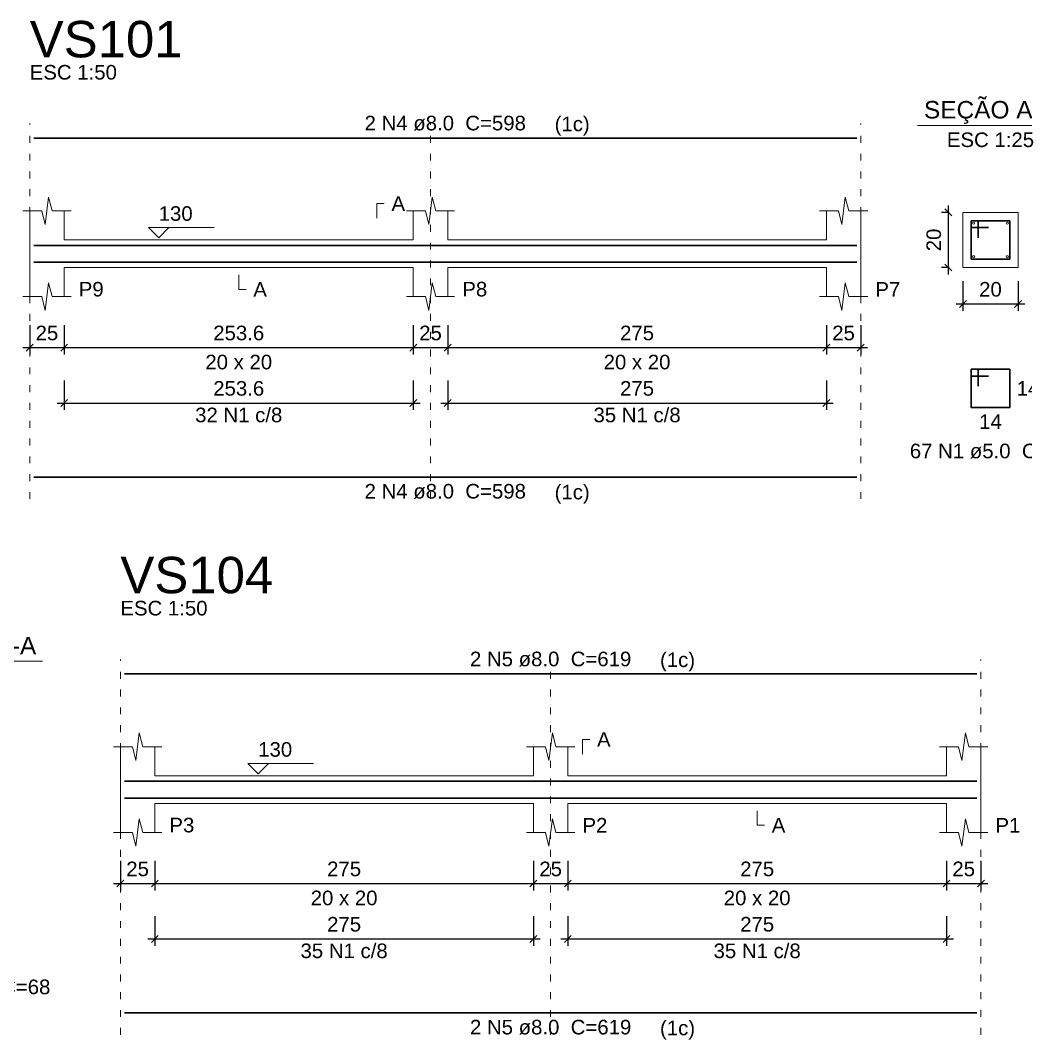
# Model space of a CAD drawing. Header units: millimetres. Extents: x 7 to 580, y -90 to 91.
# Drawn here: x 525.52 to 540.13, y -58.7 to -43.89 of the extents above; entities that cross this region are included whole.
import ezdxf

# ---------------------------------------------------------------- set-up
doc = ezdxf.new("R2010")
doc.units = ezdxf.units.MM
doc.linetypes.add('DOT2', pattern=[3.175, 0, -3.175])
for name, color, linetype, lineweight in [('DT-Barras na forma', 2, 'Continuous', 30), ('DT-Barras no corte', 5, 'Continuous', 5), ('DT-Barras rebatidas', 2, 'Continuous', 30), ('DT-Cotas', 9, 'Continuous', 5), ('DT-Forma', 5, 'Continuous', 5), ('DT-Pontilhado', 9, 'DOT2', 5), ('DT-Textos', 7, 'Continuous', 5), ('DT-Título', 3, 'Continuous', 20)]:
    doc.layers.add(name, color=color, linetype=linetype, lineweight=lineweight)
doc.styles.add('Arial', font='arial.ttf')
doc.styles.get("Standard").update_dxf_attribs({"font": 'arial.ttf'})
doc.dimstyles.new('UM_25.000000', dxfattribs={"dimtxt": 0.18, "dimasz": 0.1, "dimexe": 0.1, "dimexo": 0.2, "dimgap": 0, "dimtad": 1, "dimtih": 1, "dimtoh": 1, "dimdec": 1, "dimlfac": 25, "dimzin": 0, "dimdsep": 46, "dimtxsty": 'Standard', "dimblk": 'CLOSED', "dimblk1": 'CLOSED', "dimblk2": 'CLOSED', "dimcen": 0.09, "dimdle": 0.1, "dimadec": 1, "dimazin": 2, "dimtfac": 1, "dimtdec": 4, "dimtofl": 0, "dimtmove": 0, "dimatfit": 3, "dimldrblk": 'CLOSED', "dimfxl": 1, "dimtolj": 1, "dimarcsym": 0})
doc.dimstyles.new('UM_50.000000', dxfattribs={"dimtxt": 0.18, "dimasz": 0.1, "dimexe": 0.1, "dimexo": 0.2, "dimgap": 0, "dimtad": 1, "dimtih": 1, "dimtoh": 1, "dimdec": 1, "dimlfac": 50, "dimzin": 0, "dimdsep": 46, "dimtxsty": 'Standard', "dimblk": 'CLOSED', "dimblk1": 'CLOSED', "dimblk2": 'CLOSED', "dimcen": 0.09, "dimdle": 0.1, "dimadec": 1, "dimazin": 2, "dimtfac": 1, "dimtdec": 4, "dimtofl": 0, "dimtmove": 0, "dimatfit": 3, "dimldrblk": 'CLOSED', "dimfxl": 1, "dimtolj": 1, "dimarcsym": 0})

# ---------------------------------------------------------------- blocks, each defined once
blk = doc.blocks.new('_OBLIQUE')
at = {"color": 0, "linetype": 'ByBlock', "lineweight": -2}
blk.add_line((-0.5, -0.5), (0.5, 0.5), dxfattribs=at)
blk = doc.blocks.new('*D538')
at = {"layer": 'Defpoints', "color": 0, "transparency": 16777216}
for p in [(525.66, -48.12), (526.16, -48.12), (526.16, -48.649)]:
    blk.add_point(p, dxfattribs=at)
at = {"layer": 'DT-Cotas', "color": 0, "lineweight": -2, "transparency": 16777216}
for p, q in [((525.66, -48.32), (525.66, -48.749)), ((526.16, -48.32), (526.16, -48.749)), ((525.56, -48.649), (526.26, -48.649))]:
    blk.add_line(p, q, dxfattribs=at)
at = {"layer": 'DT-Cotas', "color": 0, "lineweight": -2, "transparency": 16777216, "xscale": 0.1, "yscale": 0.1, "zscale": 0.1, "rotation": 180}
blk.add_blockref('_OBLIQUE', (525.66, -48.649), dxfattribs=at)
at = {"layer": 'DT-Cotas', "color": 0, "lineweight": -2, "transparency": 16777216, "xscale": 0.1, "yscale": 0.1, "zscale": 0.1}
blk.add_blockref('_OBLIQUE', (526.16, -48.649), dxfattribs=at)
at = {"layer": 'DT-Cotas', "transparency": 16777216, "insert": (525.91, -48.437), "char_height": 0.2118, "attachment_point": 5, "rotation": 0.0057, "style": 'Arial'}
blk.add_mtext('\\A1;25', dxfattribs=at)
blk = doc.blocks.new('*D539')
at = {"layer": 'Defpoints', "color": 0, "transparency": 16777216}
for p in [(526.16, -48.12), (531.232, -48.12), (531.232, -48.649)]:
    blk.add_point(p, dxfattribs=at)
at = {"layer": 'DT-Cotas', "color": 0, "lineweight": -2, "transparency": 16777216}
for p, q in [((526.16, -48.32), (526.16, -48.749)), ((531.232, -48.32), (531.232, -48.749)), ((526.06, -48.649), (531.332, -48.649))]:
    blk.add_line(p, q, dxfattribs=at)
at = {"layer": 'DT-Cotas', "color": 0, "lineweight": -2, "transparency": 16777216, "xscale": 0.1, "yscale": 0.1, "zscale": 0.1, "rotation": 180}
blk.add_blockref('_OBLIQUE', (526.16, -48.649), dxfattribs=at)
at = {"layer": 'DT-Cotas', "color": 0, "lineweight": -2, "transparency": 16777216, "xscale": 0.1, "yscale": 0.1, "zscale": 0.1}
blk.add_blockref('_OBLIQUE', (531.232, -48.649), dxfattribs=at)
at = {"layer": 'DT-Cotas', "transparency": 16777216, "insert": (528.696, -48.437), "char_height": 0.2118, "attachment_point": 5, "rotation": 0.0057, "style": 'Arial'}
blk.add_mtext('\\A1;253.6', dxfattribs=at)
blk = doc.blocks.new('*D540')
at = {"layer": 'Defpoints', "color": 0, "transparency": 16777216}
for p in [(531.232, -48.12), (531.732, -48.12), (531.732, -48.649)]:
    blk.add_point(p, dxfattribs=at)
at = {"layer": 'DT-Cotas', "color": 0, "lineweight": -2, "transparency": 16777216}
for p, q in [((531.232, -48.32), (531.232, -48.749)), ((531.732, -48.32), (531.732, -48.749)), ((531.132, -48.649), (531.832, -48.649))]:
    blk.add_line(p, q, dxfattribs=at)
at = {"layer": 'DT-Cotas', "color": 0, "lineweight": -2, "transparency": 16777216, "xscale": 0.1, "yscale": 0.1, "zscale": 0.1, "rotation": 180}
blk.add_blockref('_OBLIQUE', (531.232, -48.649), dxfattribs=at)
at = {"layer": 'DT-Cotas', "color": 0, "lineweight": -2, "transparency": 16777216, "xscale": 0.1, "yscale": 0.1, "zscale": 0.1}
blk.add_blockref('_OBLIQUE', (531.732, -48.649), dxfattribs=at)
at = {"layer": 'DT-Cotas', "transparency": 16777216, "insert": (531.482, -48.437), "char_height": 0.2118, "attachment_point": 5, "rotation": 0.0057, "style": 'Arial'}
blk.add_mtext('\\A1;25', dxfattribs=at)
blk = doc.blocks.new('*D541')
at = {"layer": 'Defpoints', "color": 0, "transparency": 16777216}
for p in [(531.732, -48.12), (537.232, -48.12), (537.232, -48.649)]:
    blk.add_point(p, dxfattribs=at)
at = {"layer": 'DT-Cotas', "color": 0, "lineweight": -2, "transparency": 16777216}
for p, q in [((531.732, -48.32), (531.732, -48.749)), ((537.232, -48.32), (537.232, -48.749)), ((531.632, -48.649), (537.332, -48.649))]:
    blk.add_line(p, q, dxfattribs=at)
at = {"layer": 'DT-Cotas', "color": 0, "lineweight": -2, "transparency": 16777216, "xscale": 0.1, "yscale": 0.1, "zscale": 0.1, "rotation": 180}
blk.add_blockref('_OBLIQUE', (531.732, -48.649), dxfattribs=at)
at = {"layer": 'DT-Cotas', "color": 0, "lineweight": -2, "transparency": 16777216, "xscale": 0.1, "yscale": 0.1, "zscale": 0.1}
blk.add_blockref('_OBLIQUE', (537.232, -48.649), dxfattribs=at)
at = {"layer": 'DT-Cotas', "transparency": 16777216, "insert": (534.482, -48.437), "char_height": 0.2118, "attachment_point": 5, "rotation": 0.0057, "style": 'Arial'}
blk.add_mtext('\\A1;275', dxfattribs=at)
blk = doc.blocks.new('*D542')
at = {"layer": 'Defpoints', "color": 0, "transparency": 16777216}
for p in [(537.232, -48.12), (537.732, -48.12), (537.732, -48.649)]:
    blk.add_point(p, dxfattribs=at)
at = {"layer": 'DT-Cotas', "color": 0, "lineweight": -2, "transparency": 16777216}
for p, q in [((537.232, -48.32), (537.232, -48.749)), ((537.732, -48.32), (537.732, -48.749)), ((537.132, -48.649), (537.832, -48.649))]:
    blk.add_line(p, q, dxfattribs=at)
at = {"layer": 'DT-Cotas', "color": 0, "lineweight": -2, "transparency": 16777216, "xscale": 0.1, "yscale": 0.1, "zscale": 0.1, "rotation": 180}
blk.add_blockref('_OBLIQUE', (537.232, -48.649), dxfattribs=at)
at = {"layer": 'DT-Cotas', "color": 0, "lineweight": -2, "transparency": 16777216, "xscale": 0.1, "yscale": 0.1, "zscale": 0.1}
blk.add_blockref('_OBLIQUE', (537.732, -48.649), dxfattribs=at)
at = {"layer": 'DT-Cotas', "transparency": 16777216, "insert": (537.482, -48.437), "char_height": 0.2118, "attachment_point": 5, "rotation": 0.0057, "style": 'Arial'}
blk.add_mtext('\\A1;25', dxfattribs=at)
blk = doc.blocks.new('*D543')
at = {"layer": 'Defpoints', "color": 0, "transparency": 16777216}
for p in [(539.005, -46.684), (539.216, -46.684), (539.216, -47.484)]:
    blk.add_point(p, dxfattribs=at)
at = {"layer": 'DT-Cotas', "color": 0, "lineweight": -2, "transparency": 16777216}
for p, q in [((539.005, -47.584), (539.005, -46.584)), ((539.016, -46.684), (538.905, -46.684)), ((539.016, -47.484), (538.905, -47.484))]:
    blk.add_line(p, q, dxfattribs=at)
at = {"layer": 'DT-Cotas', "color": 0, "lineweight": -2, "transparency": 16777216, "xscale": 0.1, "yscale": 0.1, "zscale": 0.1}
for p, rotation in [((539.005, -46.684), 90), ((539.005, -47.484), 270)]:
    blk.add_blockref('_OBLIQUE', p, dxfattribs=dict(at, rotation=rotation))
at = {"layer": 'DT-Cotas', "transparency": 16777216, "insert": (538.793, -47.084), "char_height": 0.2118, "attachment_point": 5, "rotation": 90, "style": 'Arial'}
blk.add_mtext('\\A1;20', dxfattribs=at)
blk = doc.blocks.new('*D544')
at = {"layer": 'Defpoints', "color": 0, "transparency": 16777216}
for p in [(539.216, -47.484), (540.016, -47.484), (540.016, -48.014)]:
    blk.add_point(p, dxfattribs=at)
at = {"layer": 'DT-Cotas', "color": 0, "lineweight": -2, "transparency": 16777216}
for p, q in [((539.216, -47.684), (539.216, -48.114)), ((540.016, -47.684), (540.016, -48.114)), ((539.116, -48.014), (540.116, -48.014))]:
    blk.add_line(p, q, dxfattribs=at)
at = {"layer": 'DT-Cotas', "color": 0, "lineweight": -2, "transparency": 16777216, "xscale": 0.1, "yscale": 0.1, "zscale": 0.1, "rotation": 180}
blk.add_blockref('_OBLIQUE', (539.216, -48.014), dxfattribs=at)
at = {"layer": 'DT-Cotas', "color": 0, "lineweight": -2, "transparency": 16777216, "xscale": 0.1, "yscale": 0.1, "zscale": 0.1}
blk.add_blockref('_OBLIQUE', (540.016, -48.014), dxfattribs=at)
at = {"layer": 'DT-Cotas', "transparency": 16777216, "insert": (539.616, -47.802), "char_height": 0.2118, "attachment_point": 5, "rotation": 0.0057, "style": 'Arial'}
blk.add_mtext('\\A1;20', dxfattribs=at)
blk = doc.blocks.new('*D545')
at = {"layer": 'Defpoints', "color": 0, "transparency": 16777216}
for p in [(526.16, -48.924), (531.232, -48.924), (531.232, -49.454)]:
    blk.add_point(p, dxfattribs=at)
at = {"layer": 'DT-Cotas', "color": 0, "lineweight": -2, "transparency": 16777216}
for p, q in [((526.16, -49.124), (526.16, -49.554)), ((531.232, -49.124), (531.232, -49.554)), ((526.06, -49.454), (531.332, -49.454))]:
    blk.add_line(p, q, dxfattribs=at)
at = {"layer": 'DT-Cotas', "color": 0, "lineweight": -2, "transparency": 16777216, "xscale": 0.1, "yscale": 0.1, "zscale": 0.1, "rotation": 180}
blk.add_blockref('_OBLIQUE', (526.16, -49.454), dxfattribs=at)
at = {"layer": 'DT-Cotas', "color": 0, "lineweight": -2, "transparency": 16777216, "xscale": 0.1, "yscale": 0.1, "zscale": 0.1}
blk.add_blockref('_OBLIQUE', (531.232, -49.454), dxfattribs=at)
at = {"layer": 'DT-Cotas', "transparency": 16777216, "insert": (528.696, -49.242), "char_height": 0.2118, "attachment_point": 5, "rotation": 0.0057, "style": 'Arial'}
blk.add_mtext('\\A1;253.6', dxfattribs=at)
blk = doc.blocks.new('*D546')
at = {"layer": 'Defpoints', "color": 0, "transparency": 16777216}
for p in [(531.732, -48.924), (537.232, -48.924), (537.232, -49.454)]:
    blk.add_point(p, dxfattribs=at)
at = {"layer": 'DT-Cotas', "color": 0, "lineweight": -2, "transparency": 16777216}
for p, q in [((531.732, -49.124), (531.732, -49.554)), ((537.232, -49.124), (537.232, -49.554)), ((531.632, -49.454), (537.332, -49.454))]:
    blk.add_line(p, q, dxfattribs=at)
at = {"layer": 'DT-Cotas', "color": 0, "lineweight": -2, "transparency": 16777216, "xscale": 0.1, "yscale": 0.1, "zscale": 0.1, "rotation": 180}
blk.add_blockref('_OBLIQUE', (531.732, -49.454), dxfattribs=at)
at = {"layer": 'DT-Cotas', "color": 0, "lineweight": -2, "transparency": 16777216, "xscale": 0.1, "yscale": 0.1, "zscale": 0.1}
blk.add_blockref('_OBLIQUE', (537.232, -49.454), dxfattribs=at)
at = {"layer": 'DT-Cotas', "transparency": 16777216, "insert": (534.482, -49.242), "char_height": 0.2118, "attachment_point": 5, "rotation": 0.0057, "style": 'Arial'}
blk.add_mtext('\\A1;275', dxfattribs=at)
blk = doc.blocks.new('*D529')
at = {"layer": 'Defpoints', "color": 0, "transparency": 16777216}
for p in [(526.977, -55.907), (527.477, -55.907), (527.477, -56.436)]:
    blk.add_point(p, dxfattribs=at)
at = {"layer": 'DT-Cotas', "color": 0, "lineweight": -2, "transparency": 16777216}
for p, q in [((526.977, -56.107), (526.977, -56.536)), ((527.477, -56.107), (527.477, -56.536)), ((526.877, -56.436), (527.577, -56.436))]:
    blk.add_line(p, q, dxfattribs=at)
at = {"layer": 'DT-Cotas', "color": 0, "lineweight": -2, "transparency": 16777216, "xscale": 0.1, "yscale": 0.1, "zscale": 0.1, "rotation": 180}
blk.add_blockref('_OBLIQUE', (526.977, -56.436), dxfattribs=at)
at = {"layer": 'DT-Cotas', "color": 0, "lineweight": -2, "transparency": 16777216, "xscale": 0.1, "yscale": 0.1, "zscale": 0.1}
blk.add_blockref('_OBLIQUE', (527.477, -56.436), dxfattribs=at)
at = {"layer": 'DT-Cotas', "transparency": 16777216, "insert": (527.227, -56.225), "char_height": 0.2118, "attachment_point": 5, "rotation": 0.0057, "style": 'Arial'}
blk.add_mtext('\\A1;25', dxfattribs=at)
blk = doc.blocks.new('*D530')
at = {"layer": 'Defpoints', "color": 0, "transparency": 16777216}
for p in [(527.477, -55.907), (532.977, -55.907), (532.977, -56.436)]:
    blk.add_point(p, dxfattribs=at)
at = {"layer": 'DT-Cotas', "color": 0, "lineweight": -2, "transparency": 16777216}
for p, q in [((527.477, -56.107), (527.477, -56.536)), ((532.977, -56.107), (532.977, -56.536)), ((527.377, -56.436), (533.077, -56.436))]:
    blk.add_line(p, q, dxfattribs=at)
at = {"layer": 'DT-Cotas', "color": 0, "lineweight": -2, "transparency": 16777216, "xscale": 0.1, "yscale": 0.1, "zscale": 0.1, "rotation": 180}
blk.add_blockref('_OBLIQUE', (527.477, -56.436), dxfattribs=at)
at = {"layer": 'DT-Cotas', "color": 0, "lineweight": -2, "transparency": 16777216, "xscale": 0.1, "yscale": 0.1, "zscale": 0.1}
blk.add_blockref('_OBLIQUE', (532.977, -56.436), dxfattribs=at)
at = {"layer": 'DT-Cotas', "transparency": 16777216, "insert": (530.227, -56.225), "char_height": 0.2118, "attachment_point": 5, "rotation": 0.0057, "style": 'Arial'}
blk.add_mtext('\\A1;275', dxfattribs=at)
blk = doc.blocks.new('*D531')
at = {"layer": 'Defpoints', "color": 0, "transparency": 16777216}
for p in [(532.977, -55.907), (533.477, -55.907), (533.477, -56.436)]:
    blk.add_point(p, dxfattribs=at)
at = {"layer": 'DT-Cotas', "color": 0, "lineweight": -2, "transparency": 16777216}
for p, q in [((532.977, -56.107), (532.977, -56.536)), ((533.477, -56.107), (533.477, -56.536)), ((532.877, -56.436), (533.577, -56.436))]:
    blk.add_line(p, q, dxfattribs=at)
at = {"layer": 'DT-Cotas', "color": 0, "lineweight": -2, "transparency": 16777216, "xscale": 0.1, "yscale": 0.1, "zscale": 0.1, "rotation": 180}
blk.add_blockref('_OBLIQUE', (532.977, -56.436), dxfattribs=at)
at = {"layer": 'DT-Cotas', "color": 0, "lineweight": -2, "transparency": 16777216, "xscale": 0.1, "yscale": 0.1, "zscale": 0.1}
blk.add_blockref('_OBLIQUE', (533.477, -56.436), dxfattribs=at)
at = {"layer": 'DT-Cotas', "transparency": 16777216, "insert": (533.227, -56.225), "char_height": 0.2118, "attachment_point": 5, "rotation": 0.0057, "style": 'Arial'}
blk.add_mtext('\\A1;25', dxfattribs=at)
blk = doc.blocks.new('*D532')
at = {"layer": 'Defpoints', "color": 0, "transparency": 16777216}
for p in [(533.477, -55.907), (538.977, -55.907), (538.977, -56.436)]:
    blk.add_point(p, dxfattribs=at)
at = {"layer": 'DT-Cotas', "color": 0, "lineweight": -2, "transparency": 16777216}
for p, q in [((533.477, -56.107), (533.477, -56.536)), ((538.977, -56.107), (538.977, -56.536)), ((533.377, -56.436), (539.077, -56.436))]:
    blk.add_line(p, q, dxfattribs=at)
at = {"layer": 'DT-Cotas', "color": 0, "lineweight": -2, "transparency": 16777216, "xscale": 0.1, "yscale": 0.1, "zscale": 0.1, "rotation": 180}
blk.add_blockref('_OBLIQUE', (533.477, -56.436), dxfattribs=at)
at = {"layer": 'DT-Cotas', "color": 0, "lineweight": -2, "transparency": 16777216, "xscale": 0.1, "yscale": 0.1, "zscale": 0.1}
blk.add_blockref('_OBLIQUE', (538.977, -56.436), dxfattribs=at)
at = {"layer": 'DT-Cotas', "transparency": 16777216, "insert": (536.227, -56.225), "char_height": 0.2118, "attachment_point": 5, "rotation": 0.0057, "style": 'Arial'}
blk.add_mtext('\\A1;275', dxfattribs=at)
blk = doc.blocks.new('*D533')
at = {"layer": 'Defpoints', "color": 0, "transparency": 16777216}
for p in [(538.977, -55.907), (539.477, -55.907), (539.477, -56.436)]:
    blk.add_point(p, dxfattribs=at)
at = {"layer": 'DT-Cotas', "color": 0, "lineweight": -2, "transparency": 16777216}
for p, q in [((538.977, -56.107), (538.977, -56.536)), ((539.477, -56.107), (539.477, -56.536)), ((538.877, -56.436), (539.577, -56.436))]:
    blk.add_line(p, q, dxfattribs=at)
at = {"layer": 'DT-Cotas', "color": 0, "lineweight": -2, "transparency": 16777216, "xscale": 0.1, "yscale": 0.1, "zscale": 0.1, "rotation": 180}
blk.add_blockref('_OBLIQUE', (538.977, -56.436), dxfattribs=at)
at = {"layer": 'DT-Cotas', "color": 0, "lineweight": -2, "transparency": 16777216, "xscale": 0.1, "yscale": 0.1, "zscale": 0.1}
blk.add_blockref('_OBLIQUE', (539.477, -56.436), dxfattribs=at)
at = {"layer": 'DT-Cotas', "transparency": 16777216, "insert": (539.227, -56.225), "char_height": 0.2118, "attachment_point": 5, "rotation": 0.0057, "style": 'Arial'}
blk.add_mtext('\\A1;25', dxfattribs=at)
blk = doc.blocks.new('*D536')
at = {"layer": 'Defpoints', "color": 0, "transparency": 16777216}
for p in [(527.477, -56.712), (532.977, -56.712), (532.977, -57.241)]:
    blk.add_point(p, dxfattribs=at)
at = {"layer": 'DT-Cotas', "color": 0, "lineweight": -2, "transparency": 16777216}
for p, q in [((527.477, -56.912), (527.477, -57.341)), ((532.977, -56.912), (532.977, -57.341)), ((527.377, -57.241), (533.077, -57.241))]:
    blk.add_line(p, q, dxfattribs=at)
at = {"layer": 'DT-Cotas', "color": 0, "lineweight": -2, "transparency": 16777216, "xscale": 0.1, "yscale": 0.1, "zscale": 0.1, "rotation": 180}
blk.add_blockref('_OBLIQUE', (527.477, -57.241), dxfattribs=at)
at = {"layer": 'DT-Cotas', "color": 0, "lineweight": -2, "transparency": 16777216, "xscale": 0.1, "yscale": 0.1, "zscale": 0.1}
blk.add_blockref('_OBLIQUE', (532.977, -57.241), dxfattribs=at)
at = {"layer": 'DT-Cotas', "transparency": 16777216, "insert": (530.227, -57.029), "char_height": 0.2118, "attachment_point": 5, "rotation": 0.0057, "style": 'Arial'}
blk.add_mtext('\\A1;275', dxfattribs=at)
blk = doc.blocks.new('*D537')
at = {"layer": 'Defpoints', "color": 0, "transparency": 16777216}
for p in [(533.477, -56.712), (538.977, -56.712), (538.977, -57.241)]:
    blk.add_point(p, dxfattribs=at)
at = {"layer": 'DT-Cotas', "color": 0, "lineweight": -2, "transparency": 16777216}
for p, q in [((533.477, -56.912), (533.477, -57.341)), ((538.977, -56.912), (538.977, -57.341)), ((533.377, -57.241), (539.077, -57.241))]:
    blk.add_line(p, q, dxfattribs=at)
at = {"layer": 'DT-Cotas', "color": 0, "lineweight": -2, "transparency": 16777216, "xscale": 0.1, "yscale": 0.1, "zscale": 0.1, "rotation": 180}
blk.add_blockref('_OBLIQUE', (533.477, -57.241), dxfattribs=at)
at = {"layer": 'DT-Cotas', "color": 0, "lineweight": -2, "transparency": 16777216, "xscale": 0.1, "yscale": 0.1, "zscale": 0.1}
blk.add_blockref('_OBLIQUE', (538.977, -57.241), dxfattribs=at)
at = {"layer": 'DT-Cotas', "transparency": 16777216, "insert": (536.227, -57.029), "char_height": 0.2118, "attachment_point": 5, "rotation": 0.0057, "style": 'Arial'}
blk.add_mtext('\\A1;275', dxfattribs=at)

msp = doc.modelspace()

# ---------------------------------------------------------------- linework, layer by layer
at = {"layer": 'DT-Barras na forma'}
for p, q in [((539.4363, -46.8042), (539.3363, -46.8042)), ((539.3363, -46.8042), (539.3363, -47.3642)), ((539.8963, -46.8042), (539.3363, -46.8042)), ((539.3363, -46.8042), (539.3363, -46.9042)), ((539.3363, -46.9042), (539.5863, -46.9042)), ((539.4363, -47.0542), (539.4363, -46.8042)), ((539.8963, -47.3642), (539.8963, -46.8042)), ((539.3363, -47.3642), (539.8963, -47.3642))]:
    msp.add_line(p, q, dxfattribs=at)
for points in [[(525.7202, -47.1622), (537.6725, -47.1622)], [(525.7202, -47.4062), (537.6725, -47.4062)], [(527.0369, -54.9495), (539.4171, -54.9495)], [(527.0369, -55.1935), (539.4171, -55.1935)]]:
    msp.add_lwpolyline(points, dxfattribs=at)
at = {"layer": 'DT-Barras no corte'}
for centre in [(539.3723, -46.8402), (539.8603, -46.8402), (539.3723, -47.3282), (539.8603, -47.3282)]:
    msp.add_circle(centre, 0.016, dxfattribs=at)
at = {"layer": 'DT-Barras rebatidas'}
for p, q in [((525.7202, -45.6032), (537.6725, -45.6032)), ((539.4363, -48.9609), (539.3363, -48.9609)), ((539.3363, -48.9609), (539.3363, -49.5209)), ((539.8963, -48.9609), (539.3363, -48.9609)), ((539.3363, -48.9609), (539.3363, -49.0609)), ((539.4363, -49.2109), (539.4363, -48.9609)), ((539.8963, -49.5209), (539.8963, -48.9609)), ((539.3363, -49.0609), (539.5863, -49.0609)), ((539.3363, -49.5209), (539.8963, -49.5209)), ((525.7202, -50.5291), (537.6725, -50.5291)), ((527.0369, -53.3905), (539.4171, -53.3905)), ((527.0369, -58.3163), (539.4171, -58.3163))]:
    msp.add_line(p, q, dxfattribs=at)
at = {"layer": 'DT-Forma'}
for p, q in [((525.8852, -46.8606), (525.9352, -46.4606)), ((525.9352, -46.4606), (525.9852, -46.6606)), ((531.4574, -46.8606), (531.5074, -46.4606)), ((531.5074, -46.4606), (531.5574, -46.6606)), ((537.4575, -46.8606), (537.5075, -46.4606)), ((537.5075, -46.4606), (537.5575, -46.6606)), ((525.5602, -46.6606), (525.8352, -46.6606)), ((525.6602, -47.0842), (525.6602, -46.6606)), ((525.8352, -46.6606), (525.8852, -46.8606)), ((525.9852, -46.6606), (526.2602, -46.6606)), ((526.1602, -46.6606), (526.1602, -47.0842)), ((531.1324, -46.6606), (531.4074, -46.6606)), ((531.2324, -47.0842), (531.2324, -46.6606)), ((531.4074, -46.6606), (531.4574, -46.8606)), ((531.5574, -46.6606), (531.8324, -46.6606)), ((531.7324, -46.6606), (531.7324, -47.0842)), ((537.1325, -46.6606), (537.4075, -46.6606)), ((537.2325, -47.0842), (537.2325, -46.6606)), ((537.4075, -46.6606), (537.4575, -46.8606)), ((537.5575, -46.6606), (537.8325, -46.6606)), ((537.7325, -46.6606), (537.7325, -47.0842)), ((540.0163, -46.6842), (539.2163, -46.6842)), ((539.2163, -46.6842), (539.2163, -47.4842)), ((540.0163, -47.4842), (540.0163, -46.6842)), ((526.1602, -47.0842), (531.2324, -47.0842)), ((531.7324, -47.0842), (537.2325, -47.0842)), ((525.6602, -47.4842), (525.6602, -47.9078)), ((526.1602, -47.9078), (526.1602, -47.4842)), ((526.1602, -47.4842), (531.2324, -47.4842)), ((531.2324, -47.4842), (531.2324, -47.9078)), ((531.7324, -47.9078), (531.7324, -47.4842)), ((531.7324, -47.4842), (537.2325, -47.4842)), ((537.2325, -47.4842), (537.2325, -47.9078)), ((537.7325, -47.9078), (537.7325, -47.4842)), ((539.2163, -47.4842), (540.0163, -47.4842)), ((525.8852, -48.1078), (525.9352, -47.7078)), ((525.9352, -47.7078), (525.9852, -47.9078)), ((531.4574, -48.1078), (531.5074, -47.7078)), ((531.5074, -47.7078), (531.5574, -47.9078)), ((537.4575, -48.1078), (537.5075, -47.7078)), ((537.5075, -47.7078), (537.5575, -47.9078)), ((525.5602, -47.9078), (525.8352, -47.9078)), ((525.8352, -47.9078), (525.8852, -48.1078)), ((525.9852, -47.9078), (526.2602, -47.9078)), ((531.1324, -47.9078), (531.4074, -47.9078)), ((531.4074, -47.9078), (531.4574, -48.1078)), ((531.5574, -47.9078), (531.8324, -47.9078)), ((537.1325, -47.9078), (537.4075, -47.9078)), ((537.4075, -47.9078), (537.4575, -48.1078)), ((537.5575, -47.9078), (537.8325, -47.9078)), ((527.2019, -54.6479), (527.2519, -54.2479)), ((527.2519, -54.2479), (527.3019, -54.4479)), ((533.202, -54.6479), (533.252, -54.2479)), ((533.252, -54.2479), (533.302, -54.4479)), ((539.2021, -54.6479), (539.2521, -54.2479)), ((539.2521, -54.2479), (539.3021, -54.4479)), ((526.8769, -54.4479), (527.1519, -54.4479)), ((526.9769, -54.8715), (526.9769, -54.4479)), ((527.1519, -54.4479), (527.2019, -54.6479)), ((527.3019, -54.4479), (527.5769, -54.4479)), ((527.4769, -54.4479), (527.4769, -54.8715)), ((532.877, -54.4479), (533.152, -54.4479)), ((532.977, -54.8715), (532.977, -54.4479)), ((533.152, -54.4479), (533.202, -54.6479)), ((533.302, -54.4479), (533.577, -54.4479)), ((533.477, -54.4479), (533.477, -54.8715)), ((538.8771, -54.4479), (539.1521, -54.4479)), ((538.9771, -54.8715), (538.9771, -54.4479)), ((539.1521, -54.4479), (539.2021, -54.6479)), ((539.3021, -54.4479), (539.5771, -54.4479)), ((539.4771, -54.4479), (539.4771, -54.8715)), ((527.4769, -54.8715), (532.977, -54.8715)), ((533.477, -54.8715), (538.9771, -54.8715)), ((526.9769, -55.2715), (526.9769, -55.6951)), ((527.4769, -55.6951), (527.4769, -55.2715)), ((527.4769, -55.2715), (532.977, -55.2715)), ((532.977, -55.2715), (532.977, -55.6951)), ((533.477, -55.6951), (533.477, -55.2715)), ((533.477, -55.2715), (538.9771, -55.2715)), ((538.9771, -55.2715), (538.9771, -55.6951)), ((539.4771, -55.6951), (539.4771, -55.2715)), ((527.2019, -55.8951), (527.2519, -55.4951)), ((527.2519, -55.4951), (527.3019, -55.6951)), ((533.202, -55.8951), (533.252, -55.4951)), ((533.252, -55.4951), (533.302, -55.6951)), ((539.2021, -55.8951), (539.2521, -55.4951)), ((539.2521, -55.4951), (539.3021, -55.6951)), ((526.8769, -55.6951), (527.1519, -55.6951)), ((527.1519, -55.6951), (527.2019, -55.8951)), ((527.3019, -55.6951), (527.5769, -55.6951)), ((532.877, -55.6951), (533.152, -55.6951)), ((533.152, -55.6951), (533.202, -55.8951)), ((533.302, -55.6951), (533.577, -55.6951)), ((538.8771, -55.6951), (539.1521, -55.6951)), ((539.1521, -55.6951), (539.2021, -55.8951)), ((539.3021, -55.6951), (539.5771, -55.6951))]:
    msp.add_line(p, q, dxfattribs=at)
at = {"layer": 'DT-Forma', "linetype": 'Continuous'}
for p, q in [((525.6602, -47.4842), (525.6602, -47.0842)), ((537.7325, -47.0842), (537.7325, -47.4842)), ((526.9769, -55.2715), (526.9769, -54.8715)), ((539.4771, -54.8715), (539.4771, -55.2715))]:
    msp.add_line(p, q, dxfattribs=at)
at = {"layer": 'DT-Pontilhado', "ltscale": 0.05}
for p, q in [((525.6602, -50.8468), (525.6602, -45.3914)), ((531.4824, -50.8468), (531.4824, -45.3914)), ((537.7325, -50.8468), (537.7325, -45.3914)), ((526.9769, -58.634), (526.9769, -53.1787)), ((533.227, -58.634), (533.227, -53.1787)), ((539.4771, -58.634), (539.4771, -53.1787))]:
    msp.add_line(p, q, dxfattribs=at)
at = {"layer": 'DT-Textos'}
for p, q in [((538.5573, -45.4193), (540.6753, -45.4193)), ((523.7294, -53.2066), (525.8474, -53.2066))]:
    msp.add_line(p, q, dxfattribs=at)
for points in [[(530.7029, -46.7665), (530.7029, -46.5547), (530.8088, -46.5547)], [(527.6818, -46.9042), (527.5336, -47.0525), (527.3853, -46.9042), (528.3384, -46.9042)], [(528.6963, -47.5901), (528.6963, -47.8019), (528.8022, -47.8019)], [(533.6888, -54.5538), (533.6888, -54.342), (533.7947, -54.342)], [(529.1269, -54.6914), (528.9787, -54.8397), (528.8304, -54.6914), (529.7835, -54.6914)], [(536.227, -55.3774), (536.227, -55.5892), (536.3329, -55.5892)]]:
    msp.add_lwpolyline(points, dxfattribs=at)

# ---------------------------------------------------------------- texts
at = {"layer": 'DT-Barras rebatidas', "color": 7, "char_height": 0.2118, "line_spacing_factor": 0.9, "style": 'Arial'}
for s, insert, width, attachment_point in [('2 N4 ø8.0  C=598', (531.6962, -45.4969), 4.06656, 8), ('14', (539.9964, -49.135), 0.90832, 1), ('32 N1 c/8', (528.6963, -49.7357), 2.28744, 8), ('35 N1 c/8', (534.4825, -49.7357), 2.28744, 8), ('14', (539.6163, -49.6182), 0.90832, 2), ('67 N1 ø5.0  C=68', (539.6162, -50.2619), 4.06656, 8), ('2 N4 ø8.0  C=598', (531.6962, -50.8469), 4.06656, 8), ('2 N5 ø8.0  C=619', (533.2269, -53.2842), 4.06656, 8), ('35 N1 c/8', (530.2269, -57.5229), 2.28744, 8), ('35 N1 c/8', (536.227, -57.5229), 2.28744, 8), ('70 N1 ø5.0  C=68', (524.7884, -58.0492), 4.06656, 8), ('2 N5 ø8.0  C=619', (533.2269, -58.6342), 4.06656, 8)]:
    msp.add_mtext(s, dxfattribs=dict(at, insert=insert, width=width, attachment_point=attachment_point))
at = {"layer": 'DT-Textos', "line_spacing_factor": 0.798, "style": 'Arial'}
for s, insert, char_height, width, attachment_point in [('ESC 1:50', (525.6602, -44.7559), 0.2118, 2.03328, 7), ('SEÇÃO A-A', (539.6162, -45.3968), 0.25416, 2.744928, 8), ('(1c)', (533.2852, -45.5668), 0.2118, 1.01664, 7), ('ESC 1:25', (539.6162, -45.7369), 0.2118, 2.03328, 8), ('A', (530.9152, -46.6609), 0.2118, 0.25416, 7), ('130', (527.5332, -46.8089), 0.2118, 0.76248, 7), ('P9', (526.3722, -47.9079), 0.2118, 0.50832, 7), ('P8', (531.9442, -47.9079), 0.2118, 0.50832, 7), ('A', (528.9082, -47.9079), 0.2118, 0.25416, 7), ('P7', (537.9442, -47.9079), 0.2118, 0.50832, 7), ('20 x 20', (528.6962, -48.9669), 0.2118, 1.77912, 8), ('20 x 20', (534.4822, -48.9669), 0.2118, 1.77912, 8), ('(1c)', (533.2852, -50.9168), 0.2118, 1.01664, 7), ('ESC 1:50', (526.9769, -52.5432), 0.2118, 2.03328, 7), ('SEÇÃO A-A', (524.7884, -53.1841), 0.25416, 2.744928, 8), ('(1c)', (534.8159, -53.3541), 0.2118, 1.01664, 7), ('A', (533.9009, -54.4482), 0.2118, 0.25416, 7), ('130', (528.9789, -54.5962), 0.2118, 0.76248, 7), ('P3', (527.6889, -55.6952), 0.2118, 0.50832, 7), ('P2', (533.6889, -55.6952), 0.2118, 0.50832, 7), ('A', (536.4389, -55.6952), 0.2118, 0.25416, 7), ('P1', (539.6889, -55.6952), 0.2118, 0.50832, 7), ('20 x 20', (530.2269, -56.7542), 0.2118, 1.77912, 8), ('20 x 20', (536.2269, -56.7542), 0.2118, 1.77912, 8), ('(1c)', (534.8159, -58.7041), 0.2118, 1.01664, 7)]:
    msp.add_mtext(s, dxfattribs=dict(at, insert=insert, char_height=char_height, width=width, attachment_point=attachment_point))
at = {"layer": 'DT-Título', "char_height": 0.5295, "width": 3.177, "attachment_point": 7, "line_spacing_factor": 0.798, "style": 'Arial'}
for s, insert in [('VS101', (525.6602, -44.4381)), ('VS104', (526.9769, -52.2253))]:
    msp.add_mtext(s, dxfattribs=dict(at, insert=insert))

# ---------------------------------------------------------------- dimensions: what is measured, and where the dimension line sits
at = {"layer": 'DT-Cotas'}
dim = msp.add_linear_dim(base=(539.0045, -46.6842), p1=(539.2163, -47.4842), p2=(539.2163, -46.6842), angle=90, dimstyle='UM_25.000000', override={"dimtxt": 0.2118, "dimasz": 0.1, "dimexe": 0.1, "dimexo": 0.2, "dimtad": 1, "dimtih": 0, "dimtoh": 0, "dimdec": 1, "dimlfac": 25, "dimzin": 8, "dimtxsty": 'Arial', "dimblk": 'OBLIQUE', "dimblk1": 'OBLIQUE', "dimblk2": 'OBLIQUE', "dimsah": 1, "dimdle": 0.1, "dimse1": 0, "dimse2": 0, "dimclrt": 256, "dimadec": 1, "dimazin": 3, "dimtmove": 2, "dimldrblk": 'OBLIQUE'}, dxfattribs=at)
dim.commit()
dim.dimension.update_dxf_attribs({"geometry": '*D543', "text_midpoint": (538.7927, -47.0842), "dimtype": 160, "text_rotation": 90})
for base, p1, p2, dimstyle, override, picture, middle in [((540.0163, -48.0137), (539.2163, -47.4842), (540.0163, -47.4842), 'UM_25.000000', {"dimtxt": 0.2118, "dimasz": 0.1, "dimexe": 0.1, "dimexo": 0.2, "dimtad": 1, "dimtih": 0, "dimtoh": 0, "dimdec": 1, "dimlfac": 25, "dimzin": 8, "dimtxsty": 'Arial', "dimblk": 'OBLIQUE', "dimblk1": 'OBLIQUE', "dimblk2": 'OBLIQUE', "dimsah": 1, "dimdle": 0.1, "dimse1": 0, "dimse2": 0, "dimclrt": 256, "dimadec": 1, "dimazin": 3, "dimtmove": 2, "dimldrblk": 'OBLIQUE'}, '*D544', (539.6163, -47.8019)), ((526.1602, -48.6491), (525.6602, -48.1196), (526.1602, -48.1196), 'UM_50.000000', {"dimtxt": 0.2118, "dimasz": 0.1, "dimexe": 0.1, "dimexo": 0.2, "dimtad": 1, "dimtih": 0, "dimtoh": 0, "dimdec": 1, "dimlfac": 50, "dimzin": 8, "dimtxsty": 'Arial', "dimblk": 'OBLIQUE', "dimblk1": 'OBLIQUE', "dimblk2": 'OBLIQUE', "dimsah": 1, "dimdle": 0.1, "dimse1": 0, "dimse2": 0, "dimclrt": 256, "dimadec": 1, "dimazin": 3, "dimtmove": 2, "dimldrblk": 'OBLIQUE'}, '*D538', (525.9102, -48.4373)), ((531.2324, -48.6491), (526.1602, -48.1196), (531.2324, -48.1196), 'UM_50.000000', {"dimtxt": 0.2118, "dimasz": 0.1, "dimexe": 0.1, "dimexo": 0.2, "dimtad": 1, "dimtih": 0, "dimtoh": 0, "dimdec": 1, "dimlfac": 50, "dimzin": 8, "dimtxsty": 'Arial', "dimblk": 'OBLIQUE', "dimblk1": 'OBLIQUE', "dimblk2": 'OBLIQUE', "dimsah": 1, "dimdle": 0.1, "dimse1": 0, "dimse2": 0, "dimclrt": 256, "dimadec": 1, "dimazin": 3, "dimtmove": 2, "dimldrblk": 'OBLIQUE'}, '*D539', (528.6963, -48.4373)), ((531.7324, -48.6491), (531.2324, -48.1196), (531.7324, -48.1196), 'UM_50.000000', {"dimtxt": 0.2118, "dimasz": 0.1, "dimexe": 0.1, "dimexo": 0.2, "dimtad": 1, "dimtih": 0, "dimtoh": 0, "dimdec": 1, "dimlfac": 50, "dimzin": 8, "dimtxsty": 'Arial', "dimblk": 'OBLIQUE', "dimblk1": 'OBLIQUE', "dimblk2": 'OBLIQUE', "dimsah": 1, "dimdle": 0.1, "dimse1": 0, "dimse2": 0, "dimclrt": 256, "dimadec": 1, "dimazin": 3, "dimtmove": 2, "dimldrblk": 'OBLIQUE'}, '*D540', (531.4824, -48.4373)), ((537.2325, -48.6491), (531.7324, -48.1196), (537.2325, -48.1196), 'UM_50.000000', {"dimtxt": 0.2118, "dimasz": 0.1, "dimexe": 0.1, "dimexo": 0.2, "dimtad": 1, "dimtih": 0, "dimtoh": 0, "dimdec": 1, "dimlfac": 50, "dimzin": 8, "dimtxsty": 'Arial', "dimblk": 'OBLIQUE', "dimblk1": 'OBLIQUE', "dimblk2": 'OBLIQUE', "dimsah": 1, "dimdle": 0.1, "dimse1": 0, "dimse2": 0, "dimclrt": 256, "dimadec": 1, "dimazin": 3, "dimtmove": 2, "dimldrblk": 'OBLIQUE'}, '*D541', (534.4825, -48.4373)), ((537.7325, -48.6491), (537.2325, -48.1196), (537.7325, -48.1196), 'UM_50.000000', {"dimtxt": 0.2118, "dimasz": 0.1, "dimexe": 0.1, "dimexo": 0.2, "dimtad": 1, "dimtih": 0, "dimtoh": 0, "dimdec": 1, "dimlfac": 50, "dimzin": 8, "dimtxsty": 'Arial', "dimblk": 'OBLIQUE', "dimblk1": 'OBLIQUE', "dimblk2": 'OBLIQUE', "dimsah": 1, "dimdle": 0.1, "dimse1": 0, "dimse2": 0, "dimclrt": 256, "dimadec": 1, "dimazin": 3, "dimtmove": 2, "dimldrblk": 'OBLIQUE'}, '*D542', (537.4825, -48.4373)), ((531.2324, -49.454), (526.1602, -48.9245), (531.2324, -48.9245), 'UM_50.000000', {"dimtxt": 0.2118, "dimasz": 0.1, "dimexe": 0.1, "dimexo": 0.2, "dimtad": 1, "dimtih": 0, "dimtoh": 0, "dimdec": 1, "dimlfac": 50, "dimzin": 8, "dimtxsty": 'Arial', "dimblk": 'OBLIQUE', "dimblk1": 'OBLIQUE', "dimblk2": 'OBLIQUE', "dimsah": 1, "dimdle": 0.1, "dimse1": 0, "dimse2": 0, "dimclrt": 256, "dimadec": 1, "dimazin": 3, "dimtmove": 2, "dimldrblk": 'OBLIQUE'}, '*D545', (528.6963, -49.2422)), ((537.2325, -49.454), (531.7324, -48.9245), (537.2325, -48.9245), 'UM_50.000000', {"dimtxt": 0.2118, "dimasz": 0.1, "dimexe": 0.1, "dimexo": 0.2, "dimtad": 1, "dimtih": 0, "dimtoh": 0, "dimdec": 1, "dimlfac": 50, "dimzin": 8, "dimtxsty": 'Arial', "dimblk": 'OBLIQUE', "dimblk1": 'OBLIQUE', "dimblk2": 'OBLIQUE', "dimsah": 1, "dimdle": 0.1, "dimse1": 0, "dimse2": 0, "dimclrt": 256, "dimadec": 1, "dimazin": 3, "dimtmove": 2, "dimldrblk": 'OBLIQUE'}, '*D546', (534.4825, -49.2422)), ((527.4769, -56.4364), (526.9769, -55.9069), (527.4769, -55.9069), 'UM_50.000000', {"dimtxt": 0.2118, "dimasz": 0.1, "dimexe": 0.1, "dimexo": 0.2, "dimtad": 1, "dimtih": 0, "dimtoh": 0, "dimdec": 1, "dimlfac": 50, "dimzin": 8, "dimtxsty": 'Arial', "dimblk": 'OBLIQUE', "dimblk1": 'OBLIQUE', "dimblk2": 'OBLIQUE', "dimsah": 1, "dimdle": 0.1, "dimse1": 0, "dimse2": 0, "dimclrt": 256, "dimadec": 1, "dimazin": 3, "dimtmove": 2, "dimldrblk": 'OBLIQUE'}, '*D529', (527.2269, -56.2246)), ((532.977, -56.4364), (527.4769, -55.9069), (532.977, -55.9069), 'UM_50.000000', {"dimtxt": 0.2118, "dimasz": 0.1, "dimexe": 0.1, "dimexo": 0.2, "dimtad": 1, "dimtih": 0, "dimtoh": 0, "dimdec": 1, "dimlfac": 50, "dimzin": 8, "dimtxsty": 'Arial', "dimblk": 'OBLIQUE', "dimblk1": 'OBLIQUE', "dimblk2": 'OBLIQUE', "dimsah": 1, "dimdle": 0.1, "dimse1": 0, "dimse2": 0, "dimclrt": 256, "dimadec": 1, "dimazin": 3, "dimtmove": 2, "dimldrblk": 'OBLIQUE'}, '*D530', (530.2269, -56.2246)), ((533.477, -56.4364), (532.977, -55.9069), (533.477, -55.9069), 'UM_50.000000', {"dimtxt": 0.2118, "dimasz": 0.1, "dimexe": 0.1, "dimexo": 0.2, "dimtad": 1, "dimtih": 0, "dimtoh": 0, "dimdec": 1, "dimlfac": 50, "dimzin": 8, "dimtxsty": 'Arial', "dimblk": 'OBLIQUE', "dimblk1": 'OBLIQUE', "dimblk2": 'OBLIQUE', "dimsah": 1, "dimdle": 0.1, "dimse1": 0, "dimse2": 0, "dimclrt": 256, "dimadec": 1, "dimazin": 3, "dimtmove": 2, "dimldrblk": 'OBLIQUE'}, '*D531', (533.227, -56.2246)), ((538.9771, -56.4364), (533.477, -55.9069), (538.9771, -55.9069), 'UM_50.000000', {"dimtxt": 0.2118, "dimasz": 0.1, "dimexe": 0.1, "dimexo": 0.2, "dimtad": 1, "dimtih": 0, "dimtoh": 0, "dimdec": 1, "dimlfac": 50, "dimzin": 8, "dimtxsty": 'Arial', "dimblk": 'OBLIQUE', "dimblk1": 'OBLIQUE', "dimblk2": 'OBLIQUE', "dimsah": 1, "dimdle": 0.1, "dimse1": 0, "dimse2": 0, "dimclrt": 256, "dimadec": 1, "dimazin": 3, "dimtmove": 2, "dimldrblk": 'OBLIQUE'}, '*D532', (536.227, -56.2246)), ((539.4771, -56.4364), (538.9771, -55.9069), (539.4771, -55.9069), 'UM_50.000000', {"dimtxt": 0.2118, "dimasz": 0.1, "dimexe": 0.1, "dimexo": 0.2, "dimtad": 1, "dimtih": 0, "dimtoh": 0, "dimdec": 1, "dimlfac": 50, "dimzin": 8, "dimtxsty": 'Arial', "dimblk": 'OBLIQUE', "dimblk1": 'OBLIQUE', "dimblk2": 'OBLIQUE', "dimsah": 1, "dimdle": 0.1, "dimse1": 0, "dimse2": 0, "dimclrt": 256, "dimadec": 1, "dimazin": 3, "dimtmove": 2, "dimldrblk": 'OBLIQUE'}, '*D533', (539.2271, -56.2246)), ((532.977, -57.2412), (527.4769, -56.7117), (532.977, -56.7117), 'UM_50.000000', {"dimtxt": 0.2118, "dimasz": 0.1, "dimexe": 0.1, "dimexo": 0.2, "dimtad": 1, "dimtih": 0, "dimtoh": 0, "dimdec": 1, "dimlfac": 50, "dimzin": 8, "dimtxsty": 'Arial', "dimblk": 'OBLIQUE', "dimblk1": 'OBLIQUE', "dimblk2": 'OBLIQUE', "dimsah": 1, "dimdle": 0.1, "dimse1": 0, "dimse2": 0, "dimclrt": 256, "dimadec": 1, "dimazin": 3, "dimtmove": 2, "dimldrblk": 'OBLIQUE'}, '*D536', (530.2269, -57.0294)), ((538.9771, -57.2412), (533.477, -56.7117), (538.9771, -56.7117), 'UM_50.000000', {"dimtxt": 0.2118, "dimasz": 0.1, "dimexe": 0.1, "dimexo": 0.2, "dimtad": 1, "dimtih": 0, "dimtoh": 0, "dimdec": 1, "dimlfac": 50, "dimzin": 8, "dimtxsty": 'Arial', "dimblk": 'OBLIQUE', "dimblk1": 'OBLIQUE', "dimblk2": 'OBLIQUE', "dimsah": 1, "dimdle": 0.1, "dimse1": 0, "dimse2": 0, "dimclrt": 256, "dimadec": 1, "dimazin": 3, "dimtmove": 2, "dimldrblk": 'OBLIQUE'}, '*D537', (536.227, -57.0294))]:
    dim = msp.add_linear_dim(base=base, p1=p1, p2=p2, dimstyle=dimstyle, override=override, dxfattribs=at)
    dim.commit()
    dim.dimension.update_dxf_attribs({"geometry": picture, "text_midpoint": middle, "dimtype": 160, "text_rotation": 0.00573})

doc.saveas('drawing.dxf')
